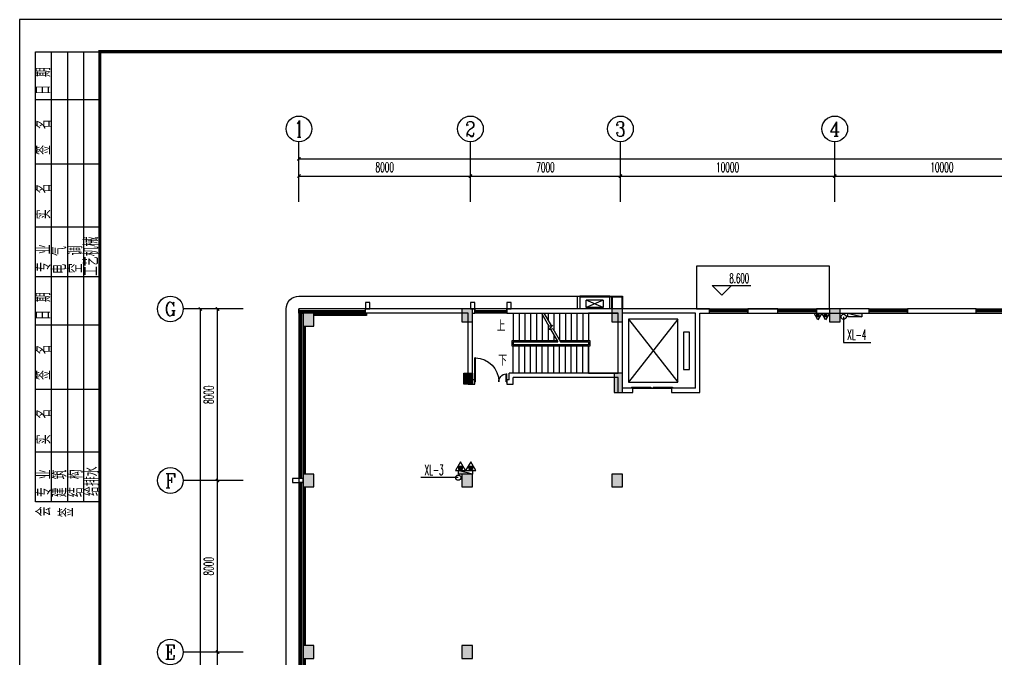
# Model space of a CAD drawing. Extents: x -620248 to 571765, y -684907 to -323071.
# Drawn here: x 83453 to 128993, y -483983 to -454182 of the extents above; entities that cross this region are included whole.
import ezdxf
from ezdxf.enums import TextEntityAlignment as Align

# ---------------------------------------------------------------- set-up
doc = ezdxf.new("R2010")
doc.units = 0
doc.header["$LTSCALE"] = 1000
doc.header["$MEASUREMENT"] = 0
for name, color, linetype in [('4', 4, 'Continuous'), ('9', 9, 'Continuous'), ('AC', 252, 'Continuous'), ('AXIS', 3, 'Continuous'), ('AXIS_TEXT', 7, 'Continuous'), ('DIM_ELEV', 3, 'Continuous'), ('DIM_SYMB', 3, 'Continuous'), ('EQUIP_消火栓', 7, 'Continuous'), ('EQUIP_灭火器', 7, 'Continuous'), ('EVTR', 2, 'Continuous'), ('PUB_HATCH', 8, 'Continuous'), ('PUB_TITLE', 4, 'Continuous'), ('STAIR', 2, 'Continuous'), ('TWT_LEAD', 3, 'Continuous'), ('VPIPE-消防', 1, 'Continuous'), ('WALL', 7, 'Continuous'), ('WINDOW', 4, 'Continuous')]:
    doc.layers.add(name, color=color, linetype=linetype)
doc.styles.add('_TCH_AXIS', font='COMPLEX', dxfattribs={"bigfont": 'GBCBIG'})
doc.styles.add('_TCH_DIM', font='SIMPLEX.shx', dxfattribs={"width": 0.8, "bigfont": 'GBCBIG.shx'})
doc.styles.add('_TCH_DIM_T3', font='SIMPLEX.shx', dxfattribs={"width": 0.564706, "bigfont": 'GBCBIG.shx'})
doc.styles.add('COMPLEX', font='COMPLEX')
doc.styles.add('天正', font='SIMPLEX.shx', dxfattribs={"width": 0.7, "bigfont": 'HZTXT.shx'})
doc.dimstyles.new('_TCH_ARCH&&150', dxfattribs={"dimtxt": 446.25, "dimasz": 150, "dimexe": 375, "dimexo": 450, "dimgap": 189.375, "dimtad": 1, "dimdec": 0, "dimzin": 0, "dimdsep": 46, "dimtxsty": '_TCH_DIM_T3', "dimblk": 'ARCHTICK', "dimcen": 0.09, "dimclrt": 7, "dimazin": 2, "dimtfac": 1, "dimtdec": 0, "dimtix": 1, "dimtmove": 2, "dimatfit": 3, "dimfxl": 1, "dimtolj": 1, "dimtzin": 0, "dimarcsym": 0})

# ---------------------------------------------------------------- blocks, each defined once
blk = doc.blocks.new('A$C545B6328')
at = {"layer": 'AC'}
for p, q in [((400, 450), (-400, 450)), ((-400, 450), (-400, 100)), ((400, 450), (-400, 100)), ((400, 100), (-400, 450)), ((400, 100), (-400, 100)), ((400, 100), (400, 450))]:
    blk.add_line(p, q, dxfattribs=at)
blk = doc.blocks.new('A$Ca452de36')
h = blk.add_hatch(color=256)
h.dxf.hatch_style = 1
h.paths.add_polyline_path([(19196, 43413), (19596, 43413), (19596, 42913), (19196, 42913)])
h = blk.add_hatch(color=256)
h.dxf.hatch_style = 1
h.paths.add_polyline_path([(26596, 43413), (26196, 43413), (26196, 42513), (26596, 42513)])
at = {"layer": 'PUB_HATCH'}
for points in [[(11696, 45613), (12196, 45613), (12196, 46213), (11696, 46213)], [(19096, 45813), (19596, 45813), (19596, 46413), (19096, 46413)], [(26096, 45813), (26596, 45813), (26596, 46413), (26096, 46413)], [(36246, 45813), (36746, 45813), (36746, 46413), (36246, 46413)], [(11696, 38113), (12196, 38113), (12196, 38713), (11696, 38713)], [(19096, 38113), (19596, 38113), (19596, 38713), (19096, 38713)], [(26096, 38113), (26596, 38113), (26596, 38713), (26096, 38713)], [(11696, 30113), (12196, 30113), (12196, 30713), (11696, 30713)], [(19096, 30113), (19596, 30113), (19596, 30713), (19096, 30713)]]:
    blk.add_hatch(color=7, dxfattribs=at).paths.add_polyline_path(points)
for points in [[(19196, 43413), (19596, 43413), (19596, 42913), (19196, 42913)], [(26596, 43413), (26196, 43413), (26196, 42513), (26596, 42513)]]:
    blk.add_lwpolyline(points, close=True)
at = {"layer": 'WALL'}
for points in [[(12196, 46213), (11696, 46213), (11696, 45613), (12196, 45613)], [(19596, 46413), (19096, 46413), (19096, 45813), (19596, 45813)], [(26596, 46413), (26096, 46413), (26096, 45813), (26596, 45813)], [(36746, 46413), (36246, 46413), (36246, 45813), (36746, 45813)], [(12196, 38713), (11696, 38713), (11696, 38113), (12196, 38113)], [(19596, 38713), (19096, 38713), (19096, 38113), (19596, 38113)], [(26596, 38713), (26096, 38713), (26096, 38113), (26596, 38113)], [(12196, 30713), (11696, 30713), (11696, 30113), (12196, 30113)], [(19596, 30713), (19096, 30713), (19096, 30113), (19596, 30113)]]:
    blk.add_lwpolyline(points, close=True, dxfattribs=at)
blk = doc.blocks.new('$TCHSYS$WIN2D')
for p, q in [((-0.5, 0.5), (0.5, 0.5)), ((-0.5, 0.5), (-0.5, -0.5)), ((0.5, 0.5), (0.5, -0.5)), ((0.5, 0.1667), (-0.5, 0.1667)), ((0.5, -0.1667), (-0.5, -0.1667)), ((-0.5, -0.5), (0.5, -0.5))]:
    blk.add_line(p, q)
blk = doc.blocks.new('$DorLib2D$00000225')
at = {"color": 0}
for p, q in [((0.475, -0.001), (0.475, 0.752)), ((0.475, 0.752), (0.5, 0.752)), ((0.5, -0.001), (0.5, 0.752)), ((-0.5, 0), (-0.5, 0.252)), ((-0.475, 0.252), (-0.5, 0.252)), ((-0.475, 0), (-0.475, 0.252)), ((-0.475, 0), (-0.5, 0)), ((0.475, -0.001), (0.5, -0.001))]:
    blk.add_line(p, q, dxfattribs=at)
for centre, radius, start, end in [((0.505, -0.002), 0.755, 92.2493, 179.7238), ((-0.501, 0.003), 0.251, 359.7899, 84.0974)]:
    blk.add_arc(centre, radius, start, end, dxfattribs=at)
blk = doc.blocks.new('$WINLIB2D$00000001')
at = {"color": 0}
for points in [[(-0.5, 0.5), (-0.5, -0.5)], [(-0.5, 0.5), (0.5, 0.5)], [(0.5, -0.5), (0.5, 0.5)], [(0.5, 0.167), (-0.5, 0.167)], [(0.5, -0.167), (-0.5, -0.167)], [(-0.5, -0.5), (0.5, -0.5)]]:
    blk.add_lwpolyline(points, dxfattribs=at)
blk = doc.blocks.new('$DORLIB2D$00000127')
at = {"color": 0}
for points in [[(-0.533, 0.795), (-0.533, 0.69)], [(-0.033, 0.795), (-0.533, 0.795)], [(-0.033, 0.795), (-0.033, 0.69)], [(0.533, 0.795), (0.033, 0.795)], [(0.033, 0.795), (0.033, 0.69)], [(0.533, 0.795), (0.533, 0.69)], [(-0.033, 0.69), (-0.533, 0.69)], [(0.533, 0.69), (0.033, 0.69)], [(0.5, 0.5), (-0.5, 0.5)]]:
    blk.add_lwpolyline(points, dxfattribs=at)
blk = doc.blocks.new('_ArchTick')
at = {"color": 0, "linetype": 'ByBlock', "const_width": 0.4}
blk.add_lwpolyline([(-0.5, -0.5), (0.5, 0.5)], dxfattribs=at)
blk = doc.blocks.new('*D304')
at = {"layer": 'AXIS', "color": 0, "lineweight": -2, "transparency": 16777216}
for p, q in [((6600, 52450), (6600, 54375)), ((114600, 52450), (114600, 54375)), ((6600, 54000), (114600, 54000))]:
    blk.add_line(p, q, dxfattribs=at)
at = {"layer": 'Defpoints', "color": 0, "transparency": 16777216}
for p in [(114600, 54000), (6600, 52000), (114600, 52000)]:
    blk.add_point(p, dxfattribs=at)
at = {"layer": 'AXIS', "color": 0, "lineweight": -2, "transparency": 16777216, "xscale": 150, "yscale": 150, "zscale": 150, "rotation": 180}
blk.add_blockref('_ArchTick', (6600, 54000), dxfattribs=at)
at = {"layer": 'AXIS', "color": 0, "lineweight": -2, "transparency": 16777216, "xscale": 150, "yscale": 150, "zscale": 150}
blk.add_blockref('_ArchTick', (114600, 54000), dxfattribs=at)
at = {"layer": 'AXIS', "color": 7, "transparency": 16777216, "insert": (60600, 54412), "char_height": 446.2, "attachment_point": 5, "style": '_TCH_DIM_T3'}
blk.add_mtext('\\A1;108000', dxfattribs=at)
blk = doc.blocks.new('*D305')
at = {"layer": 'AXIS', "color": 0, "lineweight": -2, "transparency": 16777216}
for p, q in [((6600, 52450), (6600, 53575)), ((14600, 52450), (14600, 53575)), ((6600, 53200), (14600, 53200))]:
    blk.add_line(p, q, dxfattribs=at)
at = {"layer": 'Defpoints', "color": 0, "transparency": 16777216}
for p in [(14600, 53200), (6600, 52000), (14600, 52000)]:
    blk.add_point(p, dxfattribs=at)
at = {"layer": 'AXIS', "color": 0, "lineweight": -2, "transparency": 16777216, "xscale": 150, "yscale": 150, "zscale": 150, "rotation": 180}
blk.add_blockref('_ArchTick', (6600, 53200), dxfattribs=at)
at = {"layer": 'AXIS', "color": 0, "lineweight": -2, "transparency": 16777216, "xscale": 150, "yscale": 150, "zscale": 150}
blk.add_blockref('_ArchTick', (14600, 53200), dxfattribs=at)
at = {"layer": 'AXIS', "color": 7, "transparency": 16777216, "insert": (10600, 53612), "char_height": 446.2, "attachment_point": 5, "style": '_TCH_DIM_T3'}
blk.add_mtext('\\A1;8000', dxfattribs=at)
blk = doc.blocks.new('*D306')
at = {"layer": 'AXIS', "color": 0, "lineweight": -2, "transparency": 16777216}
for p, q in [((14600, 52450), (14600, 53575)), ((21600, 52450), (21600, 53575)), ((14600, 53200), (21600, 53200))]:
    blk.add_line(p, q, dxfattribs=at)
at = {"layer": 'Defpoints', "color": 0, "transparency": 16777216}
for p in [(21600, 53200), (14600, 52000), (21600, 52000)]:
    blk.add_point(p, dxfattribs=at)
at = {"layer": 'AXIS', "color": 0, "lineweight": -2, "transparency": 16777216, "xscale": 150, "yscale": 150, "zscale": 150, "rotation": 180}
blk.add_blockref('_ArchTick', (14600, 53200), dxfattribs=at)
at = {"layer": 'AXIS', "color": 0, "lineweight": -2, "transparency": 16777216, "xscale": 150, "yscale": 150, "zscale": 150}
blk.add_blockref('_ArchTick', (21600, 53200), dxfattribs=at)
at = {"layer": 'AXIS', "color": 7, "transparency": 16777216, "insert": (18100, 53612), "char_height": 446.2, "attachment_point": 5, "style": '_TCH_DIM_T3'}
blk.add_mtext('\\A1;7000', dxfattribs=at)
blk = doc.blocks.new('*D307')
at = {"layer": 'AXIS', "color": 0, "lineweight": -2, "transparency": 16777216}
for p, q in [((21600, 52450), (21600, 53575)), ((31600, 52450), (31600, 53575)), ((21600, 53200), (31600, 53200))]:
    blk.add_line(p, q, dxfattribs=at)
at = {"layer": 'Defpoints', "color": 0, "transparency": 16777216}
for p in [(31600, 53200), (21600, 52000), (31600, 52000)]:
    blk.add_point(p, dxfattribs=at)
at = {"layer": 'AXIS', "color": 0, "lineweight": -2, "transparency": 16777216, "xscale": 150, "yscale": 150, "zscale": 150, "rotation": 180}
blk.add_blockref('_ArchTick', (21600, 53200), dxfattribs=at)
at = {"layer": 'AXIS', "color": 0, "lineweight": -2, "transparency": 16777216, "xscale": 150, "yscale": 150, "zscale": 150}
blk.add_blockref('_ArchTick', (31600, 53200), dxfattribs=at)
at = {"layer": 'AXIS', "color": 7, "transparency": 16777216, "insert": (26600, 53612), "char_height": 446.2, "attachment_point": 5, "style": '_TCH_DIM_T3'}
blk.add_mtext('\\A1;10000', dxfattribs=at)
blk = doc.blocks.new('*D308')
at = {"layer": 'AXIS', "color": 0, "lineweight": -2, "transparency": 16777216}
for p, q in [((31600, 52450), (31600, 53575)), ((41600, 52450), (41600, 53575)), ((31600, 53200), (41600, 53200))]:
    blk.add_line(p, q, dxfattribs=at)
at = {"layer": 'Defpoints', "color": 0, "transparency": 16777216}
for p in [(41600, 53200), (31600, 52000), (41600, 52000)]:
    blk.add_point(p, dxfattribs=at)
at = {"layer": 'AXIS', "color": 0, "lineweight": -2, "transparency": 16777216, "xscale": 150, "yscale": 150, "zscale": 150, "rotation": 180}
blk.add_blockref('_ArchTick', (31600, 53200), dxfattribs=at)
at = {"layer": 'AXIS', "color": 0, "lineweight": -2, "transparency": 16777216, "xscale": 150, "yscale": 150, "zscale": 150}
blk.add_blockref('_ArchTick', (41600, 53200), dxfattribs=at)
at = {"layer": 'AXIS', "color": 7, "transparency": 16777216, "insert": (36600, 53612), "char_height": 446.2, "attachment_point": 5, "style": '_TCH_DIM_T3'}
blk.add_mtext('\\A1;10000', dxfattribs=at)
blk = doc.blocks.new('*D318')
at = {"layer": 'AXIS', "color": 0, "lineweight": -2, "transparency": 16777216}
for p, q in [((3550, 47000), (1625, 47000)), ((2000, 7000), (2000, 47000)), ((3550, 7000), (1625, 7000))]:
    blk.add_line(p, q, dxfattribs=at)
at = {"layer": 'Defpoints', "color": 0, "transparency": 16777216}
for p in [(2000, 47000), (4000, 47000), (4000, 7000)]:
    blk.add_point(p, dxfattribs=at)
at = {"layer": 'AXIS', "color": 0, "lineweight": -2, "transparency": 16777216, "xscale": 150, "yscale": 150, "zscale": 150}
for p, rotation in [((2000, 47000), 90), ((2000, 7000), 270)]:
    blk.add_blockref('_ArchTick', p, dxfattribs=dict(at, rotation=rotation))
at = {"layer": 'AXIS', "color": 7, "transparency": 16777216, "insert": (1587, 27000), "char_height": 446.2, "attachment_point": 5, "rotation": 90, "style": '_TCH_DIM_T3'}
blk.add_mtext('\\A1;40000', dxfattribs=at)
blk = doc.blocks.new('*D321')
at = {"layer": 'AXIS', "color": 0, "lineweight": -2, "transparency": 16777216}
for p, q in [((3550, 31000), (2425, 31000)), ((2800, 23000), (2800, 31000)), ((3550, 23000), (2425, 23000))]:
    blk.add_line(p, q, dxfattribs=at)
at = {"layer": 'Defpoints', "color": 0, "transparency": 16777216}
for p in [(2800, 31000), (4000, 31000), (4000, 23000)]:
    blk.add_point(p, dxfattribs=at)
at = {"layer": 'AXIS', "color": 0, "lineweight": -2, "transparency": 16777216, "xscale": 150, "yscale": 150, "zscale": 150}
for p, rotation in [((2800, 31000), 90), ((2800, 23000), 270)]:
    blk.add_blockref('_ArchTick', p, dxfattribs=dict(at, rotation=rotation))
at = {"layer": 'AXIS', "color": 7, "transparency": 16777216, "insert": (2387, 27000), "char_height": 446.2, "attachment_point": 5, "rotation": 90, "style": '_TCH_DIM_T3'}
blk.add_mtext('\\A1;8000', dxfattribs=at)
blk = doc.blocks.new('*D322')
at = {"layer": 'AXIS', "color": 0, "lineweight": -2, "transparency": 16777216}
for p, q in [((3550, 39000), (2425, 39000)), ((2800, 31000), (2800, 39000)), ((3550, 31000), (2425, 31000))]:
    blk.add_line(p, q, dxfattribs=at)
at = {"layer": 'Defpoints', "color": 0, "transparency": 16777216}
for p in [(2800, 39000), (4000, 39000), (4000, 31000)]:
    blk.add_point(p, dxfattribs=at)
at = {"layer": 'AXIS', "color": 0, "lineweight": -2, "transparency": 16777216, "xscale": 150, "yscale": 150, "zscale": 150}
for p, rotation in [((2800, 39000), 90), ((2800, 31000), 270)]:
    blk.add_blockref('_ArchTick', p, dxfattribs=dict(at, rotation=rotation))
at = {"layer": 'AXIS', "color": 7, "transparency": 16777216, "insert": (2387, 35000), "char_height": 446.2, "attachment_point": 5, "rotation": 90, "style": '_TCH_DIM_T3'}
blk.add_mtext('\\A1;8000', dxfattribs=at)
blk = doc.blocks.new('*D323')
at = {"layer": 'AXIS', "color": 0, "lineweight": -2, "transparency": 16777216}
for p, q in [((3550, 47000), (2425, 47000)), ((2800, 39000), (2800, 47000)), ((3550, 39000), (2425, 39000))]:
    blk.add_line(p, q, dxfattribs=at)
at = {"layer": 'Defpoints', "color": 0, "transparency": 16777216}
for p in [(2800, 47000), (4000, 47000), (4000, 39000)]:
    blk.add_point(p, dxfattribs=at)
at = {"layer": 'AXIS', "color": 0, "lineweight": -2, "transparency": 16777216, "xscale": 150, "yscale": 150, "zscale": 150}
for p, rotation in [((2800, 47000), 90), ((2800, 39000), 270)]:
    blk.add_blockref('_ArchTick', p, dxfattribs=dict(at, rotation=rotation))
at = {"layer": 'AXIS', "color": 7, "transparency": 16777216, "insert": (2387, 43000), "char_height": 446.2, "attachment_point": 5, "rotation": 90, "style": '_TCH_DIM_T3'}
blk.add_mtext('\\A1;8000', dxfattribs=at)
blk = doc.blocks.new('_AXISO')
blk.add_circle((0, 0), 0.5)
at = {"layer": 'AXIS_TEXT', "style": 'COMPLEX', "width": 1.041667}
blk.add_attdef('A', text='', height=0.56, dxfattribs=at).set_placement((-0.25, -0.28), (0.25, -0.28), align=Align.FIT)
blk = doc.blocks.new('小签')
at = {"layer": '4'}
for p, q in [((-16433, 275229), (-16433, 289229)), ((-16433, 289229), (-14433, 289229)), ((-15933, 275229), (-15933, 289229)), ((-15433, 275229), (-15433, 289229)), ((-14933, 275229), (-14933, 289229)), ((-14433, 275229), (-14433, 289229)), ((-14433, 287729), (-16433, 287729)), ((-14433, 285729), (-16433, 285729)), ((-14433, 283773), (-16433, 283773)), ((-14433, 282229), (-16433, 282229)), ((-14433, 280729), (-16433, 280729)), ((-14433, 278729), (-16433, 278729)), ((-14433, 276773), (-16433, 276773)), ((-14433, 275229), (-16433, 275229))]:
    blk.add_line(p, q, dxfattribs=at)
at = {"layer": '4', "style": '_TCH_DIM', "width": 0.8}
for s, p in [('日 期', (-15971, 287889)), ('签  名', (-15966, 286022)), ('实  名', (-15966, 284022)), ('工艺机械', (-14479, 282255)), ('专 业', (-15960, 282382)), ('电 气', (-15476, 282324)), ('空 调', (-14973, 282341)), ('日 期', (-15971, 280889)), ('签  名', (-15966, 279022)), ('实  名', (-15966, 277022)), ('专 业', (-15952, 275382)), ('建 筑', (-15465, 275376)), ('结 构', (-14963, 275380)), ('给排水', (-14463, 275413)), ('会', (-15962, 274781)), ('签', (-15258, 274757))]:
    blk.add_text(s, height=450, rotation=90, dxfattribs=at).set_placement(p)
blk = doc.blocks.new('$TwtSys$00000434')
for p, q in [((-0.5, 0.5), (-0.5, -0.5)), ((-0.5, -0.5), (0.5, 0.5)), ((0.5, 0.5), (-0.5, 0.5)), ((0.5, -0.5), (0.5, 0.5)), ((-0.5, -0.5), (0.5, -0.5))]:
    blk.add_line(p, q)
blk.add_solid([(0.5, -0.5), (0.5, 0.5), (-0.5, -0.5)])
blk = doc.blocks.new('$TwtSys$00000546')
h = blk.add_hatch()
h.set_pattern_fill('ANSI31', color=256, scale=200, style=0)
h.set_pattern_definition([(45, (-38543.802, -6670.83), (-17.67767, 17.67767), [])])
h.paths.add_polyline_path([(-65, 174), (65, 174), (65, 44), (-65, 44)])
for points in [[(0, 344), (-198, 0), (198, 0)], [(-65, 174), (65, 174), (65, 44), (-65, 44)]]:
    blk.add_lwpolyline(points, close=True)
blk = doc.blocks.new('A$C426F6F97')
for points in [[(21200, 47000), (21200, 47600), (21700, 47600), (21700, 47000)], [(21230, 47000), (21230, 47570), (21670, 47570), (21670, 47000)]]:
    blk.add_lwpolyline(points)
at = {"layer": '4'}
blk.add_lwpolyline([(31350, 49000), (25150, 49000), (25150, 47000), (31350, 47000)], close=True, dxfattribs=at)
at = {"layer": '9'}
for p, q in [((21100, 47600), (19700, 47600)), ((21100, 47600), (19700, 47600)), ((21100, 47550), (19700, 47550)), ((6850, 39300), (6850, 46200)), ((6900, 39300), (6900, 46200)), ((6850, 31300), (6850, 38700)), ((6900, 31300), (6900, 38700)), ((6850, 23300), (6850, 30700)), ((6900, 23300), (6900, 30700))]:
    blk.add_line(p, q, dxfattribs=at)
for points in [[(19750, 47600), (19770, 47600), (19770, 47550), (19750, 47550), (19750, 47600)], [(19820, 47600), (19840, 47600), (19840, 47550), (19820, 47550), (19820, 47600)], [(19890, 47600), (19910, 47600), (19910, 47550), (19890, 47550), (19890, 47600)], [(19960, 47600), (19980, 47600), (19980, 47550), (19960, 47550), (19960, 47600)], [(20030, 47600), (20050, 47600), (20050, 47550), (20030, 47550), (20030, 47600)], [(20100, 47600), (20120, 47600), (20120, 47550), (20100, 47550), (20100, 47600)], [(20170, 47600), (20190, 47600), (20190, 47550), (20170, 47550), (20170, 47600)], [(20240, 47600), (20260, 47600), (20260, 47550), (20240, 47550), (20240, 47600)], [(20310, 47600), (20330, 47600), (20330, 47550), (20310, 47550), (20310, 47600)], [(20380, 47600), (20400, 47600), (20400, 47550), (20380, 47550), (20380, 47600)], [(20450, 47600), (20470, 47600), (20470, 47550), (20450, 47550), (20450, 47600)], [(20520, 47600), (20540, 47600), (20540, 47550), (20520, 47550), (20520, 47600)], [(20590, 47600), (20610, 47600), (20610, 47550), (20590, 47550), (20590, 47600)], [(20660, 47600), (20680, 47600), (20680, 47550), (20660, 47550), (20660, 47600)], [(20730, 47600), (20750, 47600), (20750, 47550), (20730, 47550), (20730, 47600)], [(20800, 47600), (20820, 47600), (20820, 47550), (20800, 47550), (20800, 47600)], [(20870, 47600), (20890, 47600), (20890, 47550), (20870, 47550), (20870, 47600)], [(20940, 47600), (20960, 47600), (20960, 47550), (20940, 47550), (20940, 47600)], [(21010, 47600), (21030, 47600), (21030, 47550), (21010, 47550), (21010, 47600)], [(21080, 47600), (21100, 47600), (21100, 47550), (21080, 47550), (21080, 47600)], [(21150, 47600), (21170, 47600), (21170, 47550), (21150, 47550), (21150, 47600)], [(9700, 46800), (9700, 46750), (7300, 46750)], [(9750, 46800), (9750, 46700), (7300, 46700)]]:
    blk.add_lwpolyline(points, dxfattribs=at)
at = {"layer": 'AXIS'}
for p, q in [((6600, 52000), (6600, 54800)), ((14600, 52000), (14600, 54800)), ((21600, 52000), (21600, 54800)), ((31600, 52000), (31600, 54800)), ((4000, 47000), (1200, 47000)), ((4000, 39000), (1200, 39000)), ((4000, 31000), (1200, 31000))]:
    blk.add_line(p, q, dxfattribs=at)
at = {"layer": 'DIM_ELEV'}
for p, q in [((26331.3, 47642.7), (25881.3, 48092.7)), ((25881.3, 48092.7), (27684.8, 48092.7)), ((26331.3, 47642.7), (26781.3, 48092.7))]:
    blk.add_line(p, q, dxfattribs=at)
at = {"layer": 'DIM_SYMB'}
for points in [[(16236.3, 46224, 0, 0, 0), (17719.4, 46224, 120, 0, 0), (18169.4, 46224, 0, 0, 0)], [(16287.8, 44613.9, 0, 0, 0), (20677.9, 44613.9, 0, 0, 0), (20677.9, 46214, 0, 0, 0), (19024.2, 46214, 120, 0, 0), (18574.2, 46214, 0, 0, 0)]]:
    blk.add_lwpolyline(points, format="xyseb", dxfattribs=at)
at = {"layer": 'EVTR'}
for p, q in [((24275, 46520), (21975, 46520)), ((21975, 46520), (21975, 43580)), ((24275, 46520), (21975, 43580)), ((21975, 46520), (24275, 43580)), ((24275, 43580), (24275, 46520)), ((24825, 45925), (24550, 45925)), ((24550, 45925), (24550, 44175)), ((24825, 44175), (24825, 45925)), ((24550, 44175), (24825, 44175)), ((21975, 43580), (24275, 43580))]:
    blk.add_line(p, q, dxfattribs=at)
at = {"layer": 'STAIR'}
for p, q in [((16600, 46800), (17914.8, 46800)), ((16600, 46800), (16600, 45535)), ((16870, 46800), (16870, 45535)), ((17140, 46800), (17140, 45535)), ((17410, 46800), (17410, 45535)), ((17680, 46800), (17680, 45535)), ((17914.8, 46800), (18260.1, 46201.9)), ((17950, 46739), (17950, 45535)), ((18030.2, 46800), (20110, 46800)), ((18030.2, 46800), (18360.1, 46228.7)), ((18220, 46800), (18220, 46471.3)), ((18490, 46800), (18490, 46003.7)), ((18760, 46800), (18760, 45536)), ((19030, 46800), (19030, 45535)), ((19300, 46800), (19300, 45535)), ((19570, 46800), (19570, 45535)), ((19840, 46800), (19840, 45535)), ((20110, 46800), (20110, 45535)), ((21500, 46800), (20110, 46800)), ((20110, 46800), (20110, 45535)), ((21500, 44000), (21500, 46800)), ((18220, 46271.3), (18220, 45535)), ((18432.4, 46248.1), (18259.5, 46042)), ((18259.5, 46042), (18439.9, 46090.4)), ((18260.1, 46201.9), (18432.4, 46248.1)), ((18339.9, 46063.6), (18679.8, 45475)), ((18439.9, 46090.4), (18795.2, 45475)), ((18490, 45803.7), (18490, 45535)), ((16540, 45265), (16540, 45535)), ((16540, 45535), (18645.1, 45535)), ((20170, 45265), (16540, 45265)), ((16600, 45475), (18679.8, 45475)), ((16600, 45325), (16600, 45475)), ((16600, 45475), (18679.8, 45475)), ((16600, 45475), (16600, 45325)), ((20110, 45325), (16600, 45325)), ((20110, 45325), (16600, 45325)), ((16600, 44000), (16600, 45265)), ((16870, 44000), (16870, 45265)), ((17140, 44000), (17140, 45265)), ((17410, 44000), (17410, 45265)), ((17680, 44000), (17680, 45265)), ((17950, 44000), (17950, 45265)), ((18220, 44000), (18220, 45265)), ((18490, 44000), (18490, 45265)), ((18760, 44000), (18760, 45265)), ((18760.6, 45535), (20170, 45535)), ((18795.2, 45475), (20110, 45475)), ((18795.2, 45475), (20110, 45475)), ((19030, 44000), (19030, 45265)), ((19300, 44000), (19300, 45265)), ((19570, 44000), (19570, 45265)), ((19840, 44000), (19840, 45265)), ((20110, 45475), (20110, 45325)), ((20110, 45475), (20110, 45325)), ((20110, 44000), (20110, 45265)), ((20110, 45265), (20110, 44000)), ((20170, 45535), (20170, 45265)), ((20110, 44000), (16600, 44000)), ((20110, 44000), (21500, 44000))]:
    blk.add_line(p, q, dxfattribs=at)
at = {"layer": 'WALL'}
for p, q in [((14600, 47000), (6600, 47000)), ((6600, 47000), (6600, 46800)), ((14800, 47000), (14600, 47000)), ((14800, 46800), (14800, 47000)), ((21600, 47000), (16300, 47000)), ((16300, 47000), (16300, 46800)), ((25200, 47000), (21600, 47000)), ((25750, 47000), (25200, 47000)), ((25750, 46800), (25750, 47000)), ((28950, 47000), (27550, 47000)), ((27550, 47000), (27550, 46800)), ((28950, 46800), (28950, 47000)), ((33200, 47000), (30750, 47000)), ((30750, 47000), (30750, 46800)), ((33200, 46800), (33200, 47000)), ((38200, 47000), (35000, 47000)), ((35000, 47000), (35000, 46800)), ((38200, 46800), (38200, 47000)), ((6600, 46800), (6800, 46800)), ((14500, 46800), (6800, 46800)), ((14500, 43500), (14500, 46800)), ((14700, 46800), (14800, 46800)), ((14700, 43700), (14700, 46800)), ((16300, 46800), (21500, 46800)), ((21500, 44000), (21500, 46800)), ((25100, 46800), (21700, 46800)), ((21700, 43900), (21700, 46800)), ((25100, 43300), (25100, 46800)), ((25300, 43100), (25300, 46800)), ((25300, 46800), (25750, 46800)), ((27550, 46800), (28950, 46800)), ((30750, 46800), (33200, 46800)), ((35000, 46800), (38200, 46800)), ((21500, 44000), (16400, 44000)), ((16400, 43700), (16400, 44000)), ((21500, 43800), (16600, 43800)), ((16600, 43500), (16600, 43800)), ((21500, 43100), (21500, 43800)), ((21700, 43300), (21700, 43900)), ((14500, 43500), (14800, 43500)), ((14800, 43700), (14700, 43700)), ((14800, 43500), (14800, 43700)), ((16400, 43700), (16300, 43700)), ((16300, 43700), (16300, 43500)), ((16300, 43500), (16600, 43500)), ((22175, 43300), (21700, 43300)), ((22175, 43100), (22175, 43300)), ((25100, 43300), (23975, 43300)), ((23975, 43300), (23975, 43100)), ((21500, 43100), (22175, 43100)), ((23975, 43100), (25300, 43100)), ((6800, 39100), (6600, 39100)), ((6600, 39100), (6600, 38900)), ((6600, 38900), (6800, 38900)), ((6800, 38900), (6800, 39100))]:
    blk.add_line(p, q, dxfattribs=at)
blk.add_lwpolyline([(21200, 6400), (6600, 6400, -0.4142136), (6000, 7000), (6000, 47000, -0.4142136), (6600, 47600), (21200, 47600)], format="xyb", dxfattribs=at)
for points in [[(19600, 47000), (19600, 47600), (19700, 47600), (19700, 47000), (19600, 47000)], [(19600, 47000), (19600, 47600), (19700, 47600), (19700, 47000), (19600, 47000)], [(21100, 47000), (21100, 47600), (21200, 47600), (21200, 47000), (21100, 47000)], [(9900, 47000), (9900, 47300), (9700, 47300), (9700, 47000), (9900, 47000)], [(14800, 47000), (14800, 47300), (14600, 47300), (14600, 47000), (14800, 47000)], [(16500, 47000), (16500, 47300), (16300, 47300), (16300, 47000), (16500, 47000)]]:
    blk.add_lwpolyline(points, dxfattribs=at)
blk.add_lwpolyline([(6300, 38900), (6800, 38900), (6800, 39100), (6300, 39100)], close=True, dxfattribs=at)
at = {"xscale": -1, "rotation": 180}
blk.add_blockref('A$C545B6328', (20400, 47518.8), dxfattribs=at)
blk.add_blockref('A$C545B6328', (20400, 47518.8), dxfattribs=at)
blk.add_blockref('A$Ca452de36', (-4896.5, 587.3))
at = {"layer": 'AXIS'}
ref = blk.add_blockref('_AXISO', (6600, 55400), dxfattribs=dict(at, xscale=1200, yscale=1200, zscale=1200))
ref.add_attrib('A', '1', dxfattribs={"layer": 'AXIS_TEXT', "height": 772.1, "style": '_TCH_AXIS'}).set_placement((6434.6, 55014), (6765.4, 55014), align=Align.FIT)
ref = blk.add_blockref('_AXISO', (14600, 55400), dxfattribs=dict(at, xscale=1200, yscale=1200, zscale=1200))
ref.add_attrib('A', '2', dxfattribs={"layer": 'AXIS_TEXT', "height": 698.9, "style": '_TCH_AXIS'}).set_placement((14367, 55050.5), (14833, 55050.5), align=Align.FIT)
ref = blk.add_blockref('_AXISO', (21600, 55400), dxfattribs=dict(at, xscale=1200, yscale=1200, zscale=1200))
ref.add_attrib('A', '3', dxfattribs={"layer": 'AXIS_TEXT', "height": 698.9, "style": '_TCH_AXIS'}).set_placement((21367, 55050.5), (21833, 55050.5), align=Align.FIT)
ref = blk.add_blockref('_AXISO', (31600, 55400), dxfattribs=dict(at, xscale=1200, yscale=1200, zscale=1200))
ref.add_attrib('A', '4', dxfattribs={"layer": 'AXIS_TEXT', "height": 668.2, "style": '_TCH_AXIS'}).set_placement((31345.5, 55065.9), (31854.5, 55065.9), align=Align.FIT)
ref = blk.add_blockref('_AXISO', (600, 47000), dxfattribs=dict(at, xscale=1200, yscale=1200, zscale=1200))
ref.add_attrib('A', 'G', dxfattribs={"layer": 'AXIS_TEXT', "height": 637.8, "style": '_TCH_AXIS'}).set_placement((326.7, 46681.1), (873.3, 46681.1), align=Align.FIT)
ref = blk.add_blockref('_AXISO', (600, 39000), dxfattribs=dict(at, xscale=1200, yscale=1200, zscale=1200))
ref.add_attrib('A', 'F', dxfattribs={"layer": 'AXIS_TEXT', "height": 668.2, "style": '_TCH_AXIS'}).set_placement((345.5, 38665.9), (854.5, 38665.9), align=Align.FIT)
ref = blk.add_blockref('_AXISO', (600, 31000), dxfattribs=dict(at, xscale=1200, yscale=1200, zscale=1200))
ref.add_attrib('A', 'E', dxfattribs={"layer": 'AXIS_TEXT', "height": 668.2, "style": '_TCH_AXIS'}).set_placement((345.5, 30665.9), (854.5, 30665.9), align=Align.FIT)
at = {"layer": 'WINDOW'}
for name, p, xscale, yscale, zscale, rotation in [('$TCHSYS$WIN2D', (8150, 46900), 3100, 200, 3100, 180), ('$WINLIB2D$00000001', (15550, 46900), 1500, 200, 1500, 180), ('$TCHSYS$WIN2D', (26650, 46900), -1800, 200, -1800, 180.000000000031), ('$TCHSYS$WIN2D', (29850, 46900), -1800, 200, -1800, 180.000000000031), ('$TCHSYS$WIN2D', (34100, 46900), -1800, 200, -1800, 180.000000000031), ('$TCHSYS$WIN2D', (39100, 46900), -1800, 200, -1800, 180.000000000031), ('$TCHSYS$WIN2D', (6700, 42950), -7700, -200, -7700, 90), ('$DorLib2D$00000225', (15550, 43600), 1500, -1500, 1500, 180), ('$DORLIB2D$00000127', (23075, 43200), 1800, -200, 1800, 180), ('$TCHSYS$WIN2D', (6700, 27000), -23800, -200, -23800, 90)]:
    blk.add_blockref(name, p, dxfattribs=dict(at, xscale=xscale, yscale=yscale, zscale=zscale, rotation=rotation))
at = {"layer": 'DIM_ELEV', "color": 7, "style": '天正', "width": 0.525}
blk.add_text('8.600', height=456, dxfattribs=at).set_placement((26682.2, 48206.7))
at = {"layer": 'DIM_SYMB', "color": 7, "style": '_TCH_DIM', "width": 0.8}
for s, p in [('上', (15828.6, 45961.5)), ('下', (15902.4, 44351.4))]:
    blk.add_text(s, height=506.4, dxfattribs=at).set_placement(p)
at = {"layer": 'AXIS'}
for p1, p2, distance, picture, middle in [((6600, 52000), (114600, 52000), 2000, '*D304', (60600, 54412.5)), ((6600, 52000), (14600, 52000), 1200, '*D305', (10600, 53612.5)), ((14600, 52000), (21600, 52000), 1200, '*D306', (18100, 53612.5)), ((21600, 52000), (31600, 52000), 1200, '*D307', (26600, 53612.5)), ((31600, 52000), (41600, 52000), 1200, '*D308', (36600, 53612.5)), ((4000, 7000), (4000, 47000), 2000, '*D318', (1587.5, 27000)), ((4000, 39000), (4000, 47000), 1200, '*D323', (2387.5, 43000)), ((4000, 31000), (4000, 39000), 1200, '*D322', (2387.5, 35000)), ((4000, 23000), (4000, 31000), 1200, '*D321', (2387.5, 27000))]:
    dim = blk.add_aligned_dim(p1=p1, p2=p2, distance=distance, dimstyle='_TCH_ARCH&&150', dxfattribs=at)
    dim.commit()
    dim.dimension.update_dxf_attribs({"geometry": picture, "text_midpoint": middle})

msp = doc.modelspace()

# ---------------------------------------------------------------- linework, layer by layer
at = {"layer": 'PUB_TITLE'}
msp.add_lwpolyline([(83452.7, -543282.2), (241102.7, -543282.2), (241102.7, -454182.2), (83452.7, -454182.2)], close=True, dxfattribs=at)
at = {"layer": 'PUB_TITLE', "const_width": 150}
msp.add_lwpolyline([(87202.7, -541782.2), (239602.7, -541782.2), (239602.7, -455682.2), (87202.7, -455682.2)], close=True, dxfattribs=at)
at = {"layer": 'TWT_LEAD'}
for p, q in [((121908.4, -468048.8), (121908.4, -469238.5)), ((121908.4, -469238.5), (123170.1, -469238.5)), ((103441.4, -475548.8), (102179.8, -475548.8)), ((103927.5, -475548.8), (103441.4, -475548.8))]:
    msp.add_line(p, q, dxfattribs=at)
at = {"layer": 'VPIPE-消防', "linetype": 'Continuous'}
for centre in [(121908.4, -468048.8), (103927.5, -475548.8)]:
    msp.add_circle(centre, 120, dxfattribs=at)

# ---------------------------------------------------------------- block references
at = {"layer": '4', "xscale": 1.5, "yscale": 1.5, "zscale": 1.5}
msp.add_blockref('小签', (108851.5, -889526), dxfattribs=at)
at = {"layer": 'EQUIP_消火栓', "xscale": 650, "yscale": -160, "zscale": 650}
for p, rotation in [((122434.4, -467963.4), 359.9999999999998), ((104268, -475303.4), 179.9999999999998)]:
    msp.add_blockref('$TwtSys$00000434', p, dxfattribs=dict(at, rotation=rotation))
at = {"layer": 'EQUIP_灭火器'}
for p, xscale, yscale, zscale in [((120707.3, -467883.4), 0.9, -0.9, 0.9), ((121064.4, -467883.4), 0.9, -0.9, 0.9), ((104029.9, -475223.4), 1.2, 1.2, 1.2), ((104506, -475223.4), 1.2, 1.2, 1.2)]:
    msp.add_blockref('$TwtSys$00000546', p, dxfattribs=dict(at, xscale=xscale, yscale=yscale, zscale=zscale))
at = {"layer": 'WALL'}
msp.add_blockref('A$C426F6F97', (89893, -514683.4), dxfattribs=at)

# ---------------------------------------------------------------- texts
at = {"layer": 'TWT_LEAD', "color": 7, "style": '天正', "width": 0.525}
for s, p in [('XL-4', (122071.3, -469118.5)), ('XL-3', (102348.6, -475428.8))]:
    msp.add_text(s, height=480, dxfattribs=at).set_placement(p)

doc.saveas('drawing.dxf')
